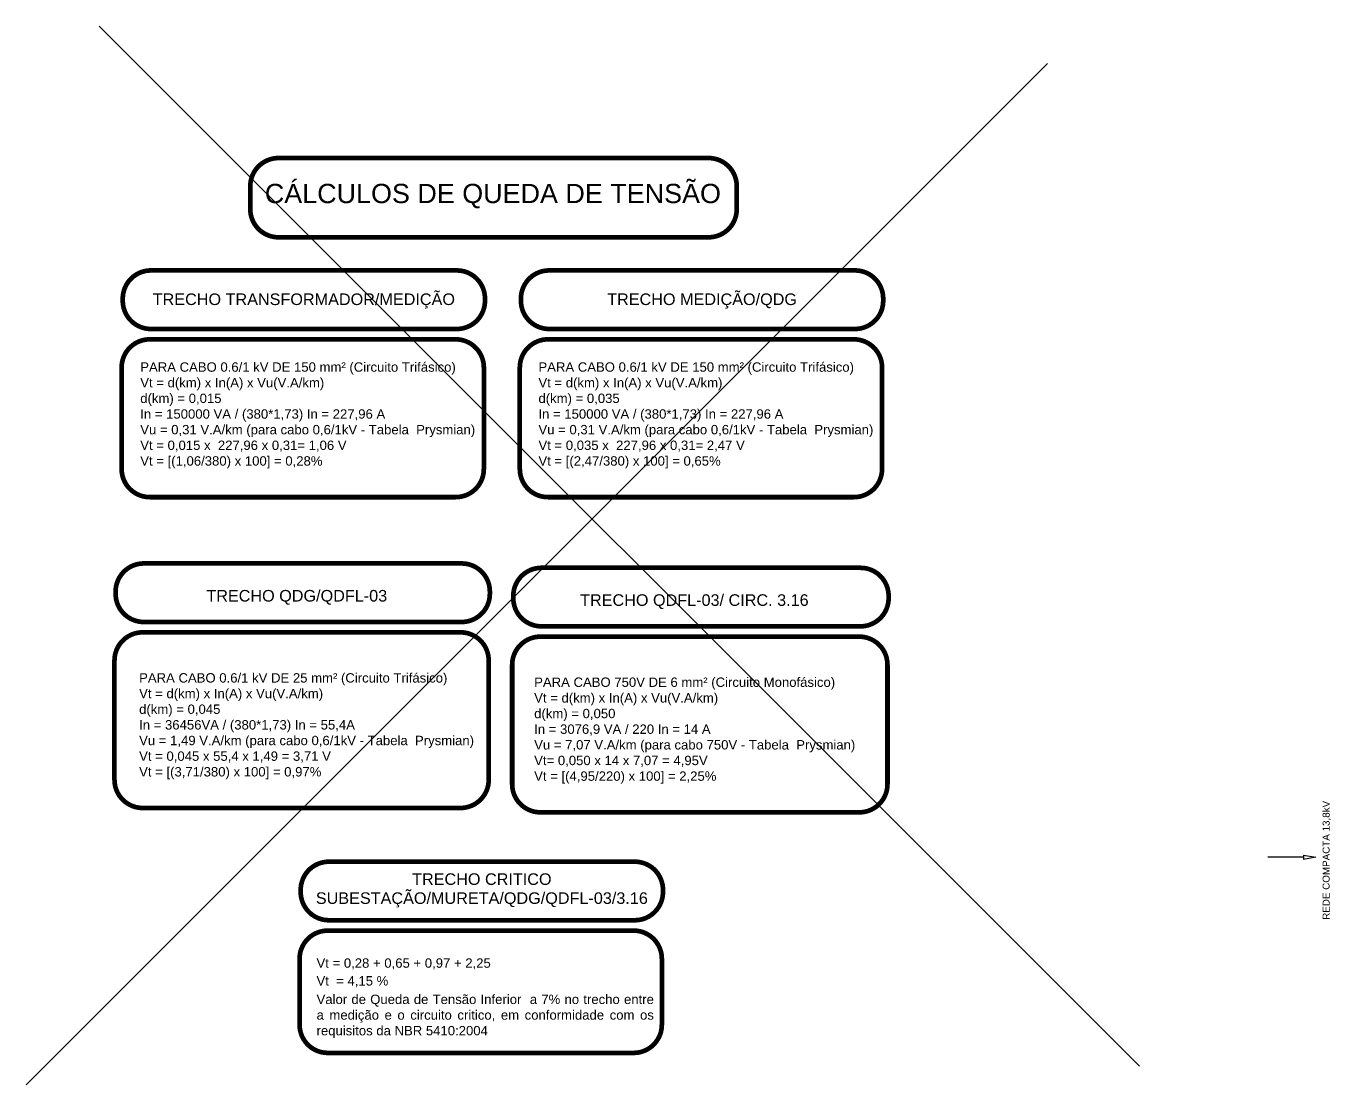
# Model space of a CAD drawing. Extents: x 1450 to 1868, y 82 to 351.
# Drawn here: x 1669.01 to 1696.8, y 159.23 to 181.79 of the extents above; entities that cross this region are included whole.
import ezdxf
from ezdxf.enums import TextEntityAlignment as Align

# ---------------------------------------------------------------- set-up
doc = ezdxf.new("R2010")
doc.units = 0
doc.header["$LTSCALE"] = 0.5
doc.linetypes.add('CONTINU', pattern=[0])
doc.layers.get('0').update_dxf_attribs({"linetype": 'CONTINUOUS'})
for name, color, linetype in [('DETALHES', 1, 'CONTINU'), ('Layer1', 1, 'CONTINUOUS'), ('notas', 1, 'CONTINUOUS'), ('Texto', 1, 'CONTINUOUS'), ('Texto Unifilar - 0.1', 1, 'CONTINUOUS')]:
    doc.layers.add(name, color=color, linetype=linetype)
doc.styles.add('FAM-ARIAL', font='arial.ttf')
doc.styles.add('Raag-arial', font='arial.ttf')

msp = doc.modelspace()

# ---------------------------------------------------------------- linework, layer by layer
for points in [[(1670.564, 181.788), (1692.724, 159.628)], [(1669.005, 159.232), (1690.762, 180.99)]]:
    msp.add_lwpolyline(points)
at = {"layer": 'DETALHES'}
msp.add_lwpolyline([(1696.221, 164.081), (1695.458, 164.081)], dxfattribs=at)
at = {"layer": 'notas', "const_width": 0.1}
for points in [[(1674.381, 178.977), (1683.545, 178.977, -0.414214), (1684.145, 178.377), (1684.145, 177.889, -0.414214), (1683.545, 177.289), (1674.381, 177.289, -0.414214), (1673.781, 177.889), (1673.781, 178.377, -0.414214)], [(1671.664, 176.583), (1678.181, 176.583, -0.414214), (1678.781, 175.983), (1678.781, 175.936, -0.414214), (1678.181, 175.336), (1671.664, 175.336, -0.414214), (1671.064, 175.936), (1671.064, 175.983, -0.414214)], [(1680.147, 176.583), (1686.665, 176.583, -0.414214), (1687.265, 175.983), (1687.265, 175.936, -0.414214), (1686.665, 175.336), (1680.147, 175.336, -0.414214), (1679.547, 175.936), (1679.547, 175.983, -0.414214)], [(1671.64, 175.115), (1678.157, 175.115, -0.414214), (1678.757, 174.515), (1678.757, 172.353, -0.414214), (1678.157, 171.753), (1671.64, 171.753, -0.414214), (1671.04, 172.353), (1671.04, 174.515, -0.414214)], [(1680.123, 175.115), (1686.641, 175.115, -0.414214), (1687.241, 174.515), (1687.241, 172.353, -0.414214), (1686.641, 171.753), (1680.123, 171.753, -0.414214), (1679.523, 172.353), (1679.523, 174.515, -0.414214)], [(1671.512, 170.341), (1678.285, 170.341, -0.414214), (1678.885, 169.741), (1678.885, 169.694, -0.414214), (1678.285, 169.094), (1671.512, 169.094, -0.414214), (1670.912, 169.694), (1670.912, 169.741, -0.414214)], [(1679.984, 170.248), (1686.78, 170.248, -0.414214), (1687.38, 169.648), (1687.38, 169.601, -0.414214), (1686.78, 169.001), (1679.984, 169.001, -0.414214), (1679.384, 169.601), (1679.384, 169.648, -0.414214)], [(1671.488, 168.873), (1678.261, 168.873, -0.414214), (1678.861, 168.273), (1678.861, 165.732, -0.414214), (1678.261, 165.132), (1671.488, 165.132, -0.414214), (1670.888, 165.732), (1670.888, 168.273, -0.414214)], [(1679.96, 168.781), (1686.756, 168.781, -0.414214), (1687.356, 168.181), (1687.356, 165.639, -0.414214), (1686.756, 165.039), (1679.96, 165.039, -0.414214), (1679.36, 165.639), (1679.36, 168.181, -0.414214)], [(1675.455, 163.987), (1681.973, 163.987, -0.414214), (1682.573, 163.387), (1682.573, 163.34, -0.414214), (1681.973, 162.74), (1675.455, 162.74, -0.414214), (1674.855, 163.34), (1674.855, 163.387, -0.414214)], [(1675.431, 162.519), (1681.949, 162.519, -0.414214), (1682.549, 161.919), (1682.549, 160.514, -0.414214), (1681.949, 159.914), (1675.431, 159.914, -0.414214), (1674.831, 160.514), (1674.831, 161.919, -0.414214)]]:
    msp.add_lwpolyline(points, format="xyb", close=True, dxfattribs=at)
at = {"layer": 'Texto Unifilar - 0.1'}
for p, q in [((1696.221, 164.125), (1696.221, 164.037)), ((1696.221, 164.125), (1696.484, 164.081)), ((1696.484, 164.081), (1696.221, 164.037))]:
    msp.add_line(p, q, dxfattribs=at)

# ---------------------------------------------------------------- texts
at = {"color": 1, "style": 'Raag-arial'}
msp.add_text('REDE COMPACTA 13,8kV ', height=0.14976, rotation=90, dxfattribs=at).set_placement((1696.775, 162.749))
at = {"layer": 'Layer1', "style": 'FAM-ARIAL'}
for s, p in [('TRECHO TRANSFORMADOR/MEDIÇÃO', (1674.922, 175.965)), ('TRECHO MEDIÇÃO/QDG', (1683.406, 175.965)), ('TRECHO QDG/QDFL-03', (1674.771, 169.625)), ('TRECHO QDFL-03/ CIRC. 3.16', (1683.242, 169.533)), ('TRECHO CRITICO', (1678.714, 163.616)), ('SUBESTAÇÃO/MURETA/QDG/QDFL-03/3.16', (1678.714, 163.207))]:
    msp.add_text(s, height=0.24696, dxfattribs=at).set_placement(p, align=Align.MIDDLE)
at = {"layer": 'Texto', "color": 5, "style": 'FAM-ARIAL'}
msp.add_text('CÁLCULOS DE QUEDA DE TENSÃO', height=0.41045, dxfattribs=at).set_placement((1674.091, 178.017))
at = {"layer": 'Texto', "color": 2, "style": 'FAM-ARIAL'}
for s, p in [('Vt = 0,28 + 0,65 + 0,97 + 2,25', (1675.192, 161.728)), ('Vt  = 4,15 %%% ', (1675.192, 161.349))]:
    msp.add_text(s, height=0.2, dxfattribs=at).set_placement(p)
at = {"layer": 'Texto', "color": 2, "char_height": 0.2, "attachment_point": 1, "style": 'FAM-ARIAL'}
for s, insert, width in [('PARA CABO 0.6/1 kV DE 150 mm² (Circuito Trifásico) \\PVt = d(km) x In(A) x Vu(V.A/km) \\Pd(km) = 0,015 \\PIn = 150000 VA / (380*1,73) In = 227,96 A \\PVu = 0,31 V.A/km (para cabo 0,6/1kV - Tabela  Prysmian) Vt = 0,015 x  227,96 x 0,31= 1,06 V \\PVt = [(1,06/380) x 100] = 0,28%', (1671.437, 174.625), 7.13574), ('PARA CABO 0.6/1 kV DE 150 mm² (Circuito Trifásico) \\PVt = d(km) x In(A) x Vu(V.A/km) \\Pd(km) = 0,035 \\PIn = 150000 VA / (380*1,73) In = 227,96 A \\PVu = 0,31 V.A/km (para cabo 0,6/1kV - Tabela  Prysmian) Vt = 0,035 x  227,96 x 0,31= 2,47 V \\PVt = [(2,47/380) x 100] = 0,65%', (1679.92, 174.625), 7.13574), ('PARA CABO 0.6/1 kV DE 25 mm² (Circuito Trifásico) \\PVt = d(km) x In(A) x Vu(V.A/km) \\Pd(km) = 0,045\\PIn = 36456VA / (380*1,73) In = 55,4A \\PVu = 1,49 V.A/km (para cabo 0,6/1kV - Tabela  Prysmian) Vt = 0,045 x 55,4 x 1,49 = 3,71 V \\PVt = [(3,71/380) x 100] = 0,97%', (1671.413, 168.003), 7.13574), ('PARA CABO 750V DE 6 mm² (Circuito Monofásico) \\PVt = d(km) x In(A) x Vu(V.A/km) \\Pd(km) = 0,050\\PIn = 3076,9 VA / 220 In = 14 A \\PVu = 7,07 V.A/km (para cabo 750V - Tabela  Prysmian) \\PVt= 0,050 x 14 x 7,07 = 4,95V \\PVt = [(4,95/220) x 100] = 2,25%', (1679.829, 167.911), 7.13574), ('\\pxqj;Valor de Queda de Tensão Inferior  a 7% no trecho entre a medição e o circuito critico, em conformidade com os requisitos da NBR 5410:2004', (1675.193, 161.155), 7.1647)]:
    msp.add_mtext(s, dxfattribs=dict(at, insert=insert, width=width))

doc.saveas('drawing.dxf')
